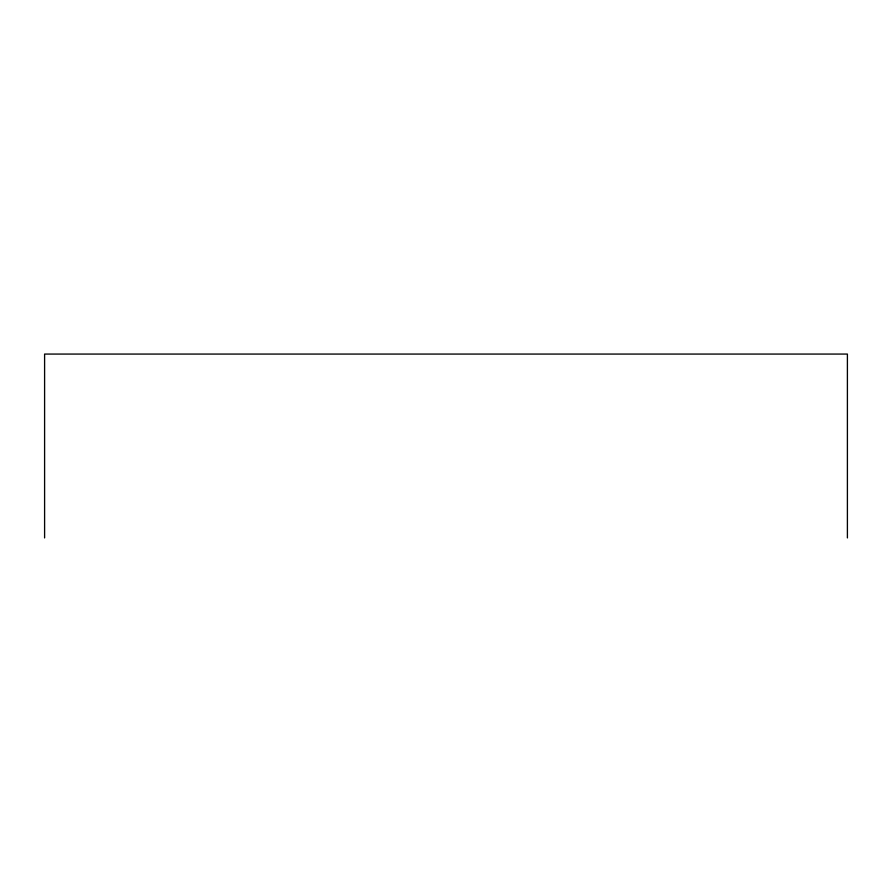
<?xml version="1.0" encoding="UTF-8"?>
<svg xmlns="http://www.w3.org/2000/svg" width="892" height="892" viewBox="0 0 892 892"><rect width="100%" height="100%" fill="white"/><g stroke="black" fill="none" stroke-linecap="round" stroke-linejoin="round"><path stroke-width="1.34" d="M847.4 537.932L847.4 354.068L44.6 354.068L44.6 537.932"/></g></svg>
